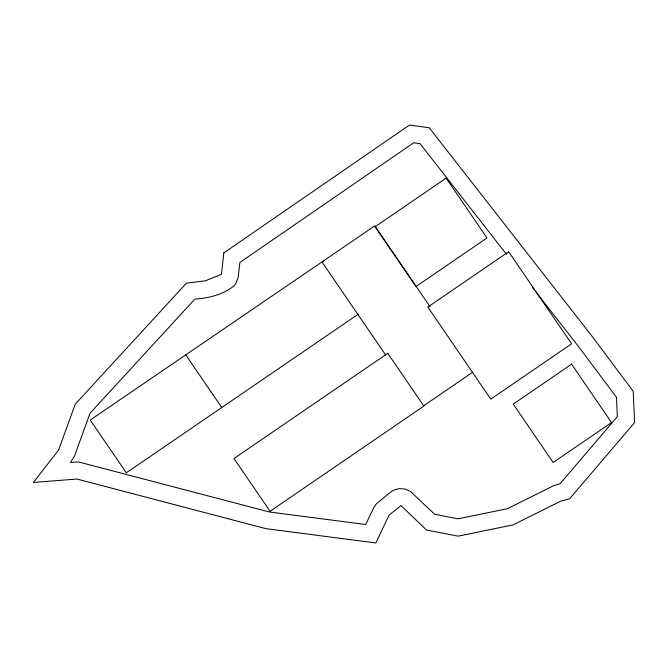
<?xml version="1.0" encoding="UTF-8"?>
<svg xmlns="http://www.w3.org/2000/svg" width="668" height="668" viewBox="0 0 668 668"><rect width="100%" height="100%" fill="white"/><g stroke="black" fill="none" stroke-linecap="round" stroke-linejoin="round"><path stroke-width="1" d="M358.399 314.052L126.336 472.819L90.238 420.055L324.222 260.403M423.679 405.777L472.485 372.393M506.494 254.316L420.055 143.662L413.692 142.785L239.862 262.491L238.134 277.587L236.163 282.84A17.143 17.143 -66.8 0 1 233.616 286.196C222.77 294.722 208.499 298.27 194.914 299.047L90.046 413.216L74.549 455.927L70.491 462.481L75.601 462.081A16.942 16.909 21.2 0 1 79.851 462.281L269.262 511.955L365.688 524.497L373.88 507.471L376.343 503.822L391.531 491.423L395.381 489.502L399.598 488.609L405.309 489.11L410.528 491.481L434.643 514.293L458.023 518.819L507.288 508.724L553.254 485.903L560.135 483.707L617.324 416.64L616.48 397.285L578.246 346.199L535.602 291.582M532.646 287.791L534.417 290.071M185.662 354.775L221.759 407.538M430.058 306.704L374.74 225.842L321.976 261.939L385.661 355.034M223.822 252.896L221.442 274.323L205.46 280.785L186.422 283.165L75.225 404.224L58.567 450.123L33.4 482.43L76.929 479.031L265.989 528.672L375.825 542.959L389.085 515.078L400.992 505.551L426.493 530.033L458.114 536.154L512.865 524.939L560.811 501.134L569.654 498.754L634.6 422.585L633.239 391.298L591.756 335.87L429.215 127.763L409.492 125.041L223.822 252.896M446.107 178.164L375.107 226.736L416.005 286.522L487.005 237.942L446.107 178.164M508.649 251.752L427.821 307.055L490.805 399.105L571.624 343.803L508.649 251.752M387.774 353.305L233.975 458.524L270.081 511.287L423.871 406.069L387.774 353.305M571.599 364.169L513.224 404.107L553.162 462.481L611.537 422.552L571.599 364.169"/></g></svg>
